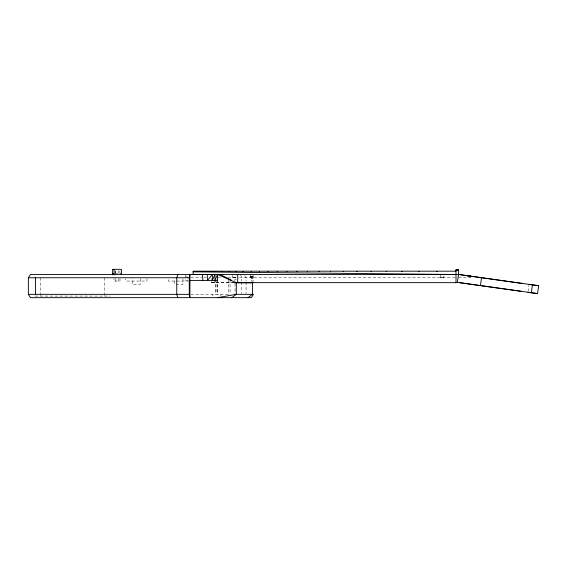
<?xml version="1.0" encoding="UTF-8"?>
<svg xmlns="http://www.w3.org/2000/svg" width="567" height="567" viewBox="0 0 567 567"><rect width="100%" height="100%" fill="white"/><g stroke="black" fill="none" stroke-linecap="round" stroke-linejoin="round"><path stroke-width="0.43" stroke-dasharray="2.83 2.13" d="M528.083 291.438L528.94 285.3M252.428 282.72L251.011 277.745L251.493 276.086M211.172 278.574L211.186 282.72L214.489 282.649M232.718 277.809L232.718 274.492M233.746 277.809L236.042 277.809L236.042 274.463M440.58 277.809L440.58 274.463M235.036 281.041C233.427 278.744 238.154 278.666 236.531 281.041M217.65 282.699L217.225 282.699M442.877 277.78L443.897 277.809L443.904 274.463M216.07 282.657L216.36 282.664M229.968 282.664L229.486 282.657M440.864 277.78L441.069 277.78M233.002 277.809L233.207 277.78M233.746 277.78L233.455 277.78M235.553 277.787L235.014 277.787L235.553 277.78M441.608 277.78L441.92 277.787M441.317 277.78L440.864 277.809L441.92 277.78M443.16 277.816L443.777 277.787L442.877 277.809M228.891 282.657L228.515 282.664L229.082 282.664M114.973 273.414L120.594 273.414M190.788 277.745L201.661 277.745M203.964 277.745L206.26 277.745M217.551 277.745L221.371 277.745M227.955 277.745L237.424 277.745M239.472 277.745L253.492 277.745L252.195 275.753M455.11 277.795L250.175 277.802L250.175 275.307M458.519 277.802L470.964 277.795L469.306 277.795L469.306 276.42M187.79 280.417L185.629 280.417L185.629 278.709M189.392 281.062L168.186 281.062L168.186 278.574M214.489 281.005L214.489 282.72L211.179 282.678L231.322 282.706M211.172 282.72L231.173 282.72M190.788 294.344L228.884 294.344M35.119 296.066L110.367 296.066M233.207 277.787L234.058 277.787M244.76 275.753L246.064 277.745L246.064 281.239M186.564 275.923L188.435 278.921M240.614 274.421L241.514 277.745L241.514 281.239M250.734 276.086L252.01 281.062M250.309 274.421L251.011 277.745M252.067 276.086L252.343 281.062M253.47 275.328L253.492 281.239M251.975 276.086L251.975 281.062M246.064 282.111L246.064 293.465M241.514 282.111L241.514 293.465M235.036 283.55L235.036 294.344M230.074 279.34L230.074 294.344M228.494 279.34L228.487 294.344M220.917 294.344L220.917 296.002M217.678 279.382L217.678 294.344M217.579 279.34L217.579 294.344M215.956 279.34L215.956 294.344M215.857 279.382L215.857 294.344M212.618 294.344L212.618 296.002M185.629 275.279L185.629 277.851M182.935 278.574L182.935 284.386L174.636 284.386L174.636 278.574M146.945 278.574L146.945 281.062L125.739 281.062L125.739 278.574M140.496 278.574L140.496 284.386L132.196 284.386L132.196 278.574M119.878 270.898L119.97 273.244M119.97 278.574L119.97 281.062L113.988 281.062L113.988 278.574M118.34 270.898L118.432 273.244M118.34 278.574L118.34 281.062M115.618 270.898L115.618 273.244M115.618 278.574L115.618 281.062M115.526 270.898L115.526 273.244M104.782 277.745L104.782 296.066M40.257 277.745L40.257 296.066M120.353 273.599A89.352 3.742 -90 0 1 120.473 273.464"/><path stroke-width="0.85" d="M457.413 282.345L458.519 274.456L458.519 269.679L455.996 269.722L455.996 282.699L457.413 282.345L521.009 291.268M480.419 285.548L481.525 277.66L538.65 285.704L537.544 293.593L527.955 292.317M531.322 292.721L532.434 284.825M189.307 277.745L189.902 274.421L189.902 297.661L189.307 294.344L189.307 277.745L28.35 277.745L28.35 294.344L30.512 297.661L251.323 297.661L253.492 294.344L236.304 294.344L217.53 297.661M177.818 274.421L176.748 277.745L176.748 294.344L177.818 297.661M235.525 282.38L217.53 274.421L214.936 280.417L214.978 274.421L212.349 280.417L212.434 274.421L207.437 280.417L207.302 274.421M28.35 277.745L30.512 274.421L220.046 274.421L231.662 280.353M470.135 276.108L469.738 276.42L470.964 276.228L458.519 274.456L193.127 274.499L193.127 271.182L196.763 271.182L196.763 271.713L197.174 271.182L202.61 271.182L202.61 271.713L203.021 271.182L208.677 271.182L208.677 271.713L209.088 271.182L214.985 271.182L214.985 271.713L215.396 271.182L221.555 271.182L221.966 271.713L221.966 271.182L228.409 271.182L228.82 271.713L228.82 271.182L235.567 271.182L235.978 271.713L235.978 271.182L243.052 271.182L243.052 271.713L243.463 271.182L250.898 271.182L251.316 271.713L251.316 271.182L259.133 271.182L259.544 271.713L259.544 271.182L267.794 271.182L268.205 271.713L268.205 271.182L276.902 271.182L277.313 271.713L277.313 271.182L286.491 271.182L286.902 271.713L286.902 271.182L296.605 271.182L297.016 271.713L297.016 271.182L307.279 271.182L307.279 271.713L307.697 271.182L318.569 271.182L318.98 271.713L318.98 271.182L330.518 271.182L330.518 271.713L330.93 271.182L343.177 271.182L343.177 271.713L343.588 271.182L356.6 271.182L357.012 271.713L357.012 271.182L370.832 271.182L371.243 271.713L371.243 271.182L385.914 271.182L386.333 271.713L386.333 271.182L401.89 271.182L401.89 271.713L402.301 271.182L418.836 271.182L418.836 271.713L419.247 271.182L436.951 271.182L436.951 271.713L437.363 271.182L455.996 271.182M248.027 297.661L252.428 294.344L252.428 282.72L234.561 282.72M231.853 297.661L236.304 294.344L236.304 282.72M112.55 269.339L121.409 269.339L121.409 274.811M455.996 270.445L458.519 270.445M189.683 280.417L217.53 280.417L217.53 274.421M231.747 282.649L455.996 282.657M28.35 294.344L189.307 294.344M253.47 282.706L237.722 282.649L237.722 274.449M193.127 271.841L455.996 274.499M529.068 284.428L538.65 285.704M481.525 277.66L460.787 274.775M488.003 278.666L465.309 275.456M522.115 283.45L488.832 278.78M459.702 282.713L537.544 293.593M202.334 274.421L202.915 280.417M114.08 269.339L114.08 274.811M112.649 269.339L112.649 274.811M35.473 277.745L35.473 294.344M121.076 274.152A89.352 3.742 -90 0 1 121.196 274.57M112.762 274.57A89.352 3.742 90 0 1 113.96 274.57M469.738 276.051L469.306 276.427L469.738 276.058M458.519 269.949L455.996 269.913L458.519 269.963M458.519 270.261L455.996 270.261L458.519 270.339"/></g></svg>
